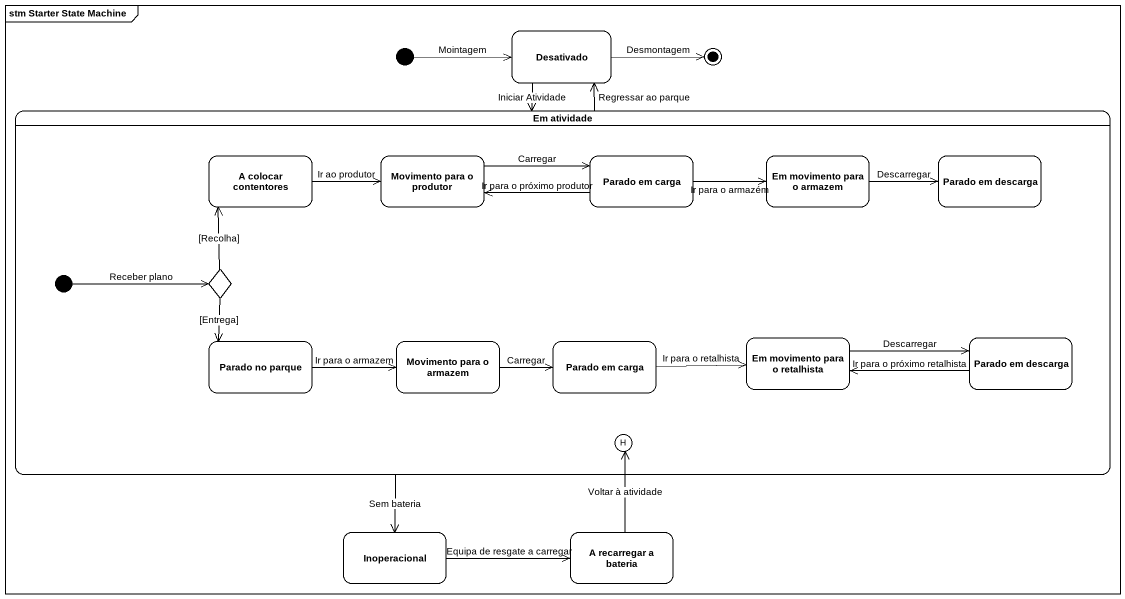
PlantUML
@startuml
mainframe stm Starter State Machine
hide empty description
state Desativado
state "Em atividade" as Em_atividade {
  state "A colocar contentores" as A_colocar_contentores
  state "Movimento para o produtor" as Movimento_para_o_produtor
  state "Parado em carga" as Parado_em_carga
  state "Em movimento para o armazem" as Em_movimento_para_o_armazem
  state "Parado em descarga" as Parado_em_descarga
  state choice1 <<choice>>
  state "Parado no parque" as Parado_no_parque
  state "Movimento para o armazem" as Movimento_para_o_armazem
  state "Parado em carga" as Parado_em_carga_2
  state "Em movimento para o retalhista" as Em_movimento_para_o
  state "Parado em descarga" as Parado_em_descarga_2
  state history1 <<history>>
  [*] -right-> choice1 : Receber plano
}
state Inoperacional
state "A recarregar a bateria" as A_recarregar_a_bateria
[*] -right-> Desativado : Mointagem
Desativado --> Em_atividade : Iniciar Atividade
Em_atividade -up-> Desativado : Regressar ao parque
Em_atividade --> Inoperacional : Sem bateria
A_colocar_contentores -right-> Movimento_para_o_produtor : Ir ao produtor
Movimento_para_o_produtor -right-> Parado_em_carga : Carregar
Parado_em_carga -left-> Movimento_para_o_produtor : Ir para o próximo produtor
Parado_em_carga -right-> Em_movimento_para_o_armazem : Ir para o armazém
Em_movimento_para_o_armazem -right-> Parado_em_descarga : Descarregar
choice1 -up-> A_colocar_contentores : [Recolha]
choice1 --> Parado_no_parque : [Entrega]
Parado_no_parque -right-> Movimento_para_o_armazem : Ir para o armazem
Movimento_para_o_armazem -right-> Parado_em_carga_2 : Carregar
Parado_em_carga_2 -right-> Em_movimento_para_o : Ir para o retalhista
Em_movimento_para_o -right-> Parado_em_descarga_2 : Descarregar
Parado_em_descarga_2 -left-> Em_movimento_para_o : Ir para o próximo retalhista
Inoperacional -right-> A_recarregar_a_bateria : Equipa de resgate a carregar
A_recarregar_a_bateria -up-> history1 : Voltar à atividade
Desativado -right-> [*] : Desmontagem
@enduml
